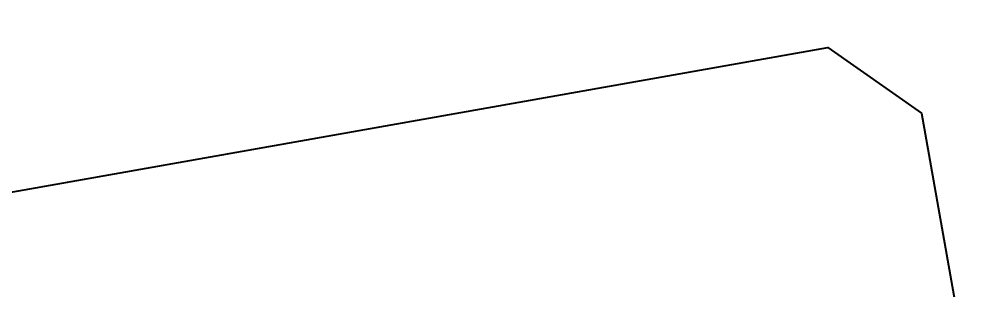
# Model space of a CAD drawing. Header units: millimetres. Extents: x 0 to 8967983, y -224399 to 13801.
# Drawn here: x 69278.31 to 69289.96, y -193795.53 to -193792.27 of the extents above; entities that cross this region are included whole.
import ezdxf
from ezdxf import colors
from ezdxf.entities.mleader import LeaderData, LeaderLine
from ezdxf.math import Vec2, Vec3

# ---------------------------------------------------------------- set-up
doc = ezdxf.new("R2010")
doc.units = ezdxf.units.MM
doc.header["$LTSCALE"] = 10
doc.layers.add('Архитектура', color=251, linetype='Continuous')
doc.layers.get('0').off()
doc.layers.get('0').freeze()
doc.styles.add('ISOCPEUR', font='isocpeur.TTF', dxfattribs={"width": 0.7})

# ---------------------------------------------------------------- blocks, each defined once
blk = doc.blocks.new('_DOTSMALL')
at = {"color": 0, "linetype": 'ByBlock', "const_width": 0.5}
blk.add_lwpolyline([(-0.0625, 0, 1), (0.0625, 0, 1)], format="xyb", close=True, dxfattribs=at)

msp = doc.modelspace()

# ---------------------------------------------------------------- linework, layer by layer
at = {"layer": 'Архитектура', "lineweight": 25, "transparency": 33554684}
msp.add_lwpolyline([(69269.7, -193827.064), (69264.508, -193797.772), (69265.298, -193796.641), (69288.038, -193792.611), (69289.168, -193793.401), (69289.87, -193797.363), (69288.953, -193797.773), (69288.67, -193797.576), (69284.108, -193798.384), (69284.009, -193798.526), (69281.906, -193800.632), (69281.519, -193801.939), (69282.561, -193807.821)], dxfattribs=at)
msp.add_lwpolyline([(69269.7, -193827.064), (69264.508, -193797.772), (69265.298, -193796.641), (69288.038, -193792.611), (69289.168, -193793.401), (69289.87, -193797.363), (69288.953, -193797.773), (69288.67, -193797.576), (69284.108, -193798.384), (69284.009, -193798.526), (69281.906, -193800.632), (69281.519, -193801.939), (69282.561, -193807.821)], dxfattribs=at)
msp.add_lwpolyline([(69269.7, -193827.064), (69264.508, -193797.772), (69265.298, -193796.641), (69288.038, -193792.611), (69289.168, -193793.401), (69289.87, -193797.363), (69288.953, -193797.773), (69288.67, -193797.576), (69284.108, -193798.384), (69284.009, -193798.526), (69281.906, -193800.632), (69281.519, -193801.939), (69282.561, -193807.821)], dxfattribs=at)
msp.add_lwpolyline([(69269.7, -193827.064), (69264.508, -193797.772), (69265.298, -193796.641), (69288.038, -193792.611), (69289.168, -193793.401), (69289.87, -193797.363), (69288.953, -193797.773), (69288.67, -193797.576), (69284.108, -193798.384), (69284.009, -193798.526), (69281.906, -193800.632), (69281.519, -193801.939), (69282.561, -193807.821)], dxfattribs=at)
msp.add_lwpolyline([(69269.7, -193827.064), (69264.508, -193797.772), (69265.298, -193796.641), (69288.038, -193792.611), (69289.168, -193793.401), (69289.87, -193797.363), (69288.953, -193797.773), (69288.67, -193797.576), (69284.108, -193798.384), (69284.009, -193798.526), (69281.906, -193800.632), (69281.519, -193801.939), (69282.561, -193807.821)], dxfattribs=at)
msp.add_lwpolyline([(69269.7, -193827.064), (69264.508, -193797.772), (69265.298, -193796.641), (69288.038, -193792.611), (69289.168, -193793.401), (69289.87, -193797.363), (69288.953, -193797.773), (69288.67, -193797.576), (69284.108, -193798.384), (69284.009, -193798.526), (69281.906, -193800.632), (69281.519, -193801.939), (69282.561, -193807.821)], dxfattribs=at)
msp.add_lwpolyline([(69269.7, -193827.064), (69264.508, -193797.772), (69265.298, -193796.641), (69288.038, -193792.611), (69289.168, -193793.401), (69289.87, -193797.363), (69288.953, -193797.773), (69288.67, -193797.576), (69284.108, -193798.384), (69284.009, -193798.526), (69281.906, -193800.632), (69281.519, -193801.939), (69282.561, -193807.821)], dxfattribs=at)
msp.add_lwpolyline([(69269.7, -193827.064), (69264.508, -193797.772), (69265.298, -193796.641), (69288.038, -193792.611), (69289.168, -193793.401), (69289.87, -193797.363), (69288.953, -193797.773), (69288.67, -193797.576), (69284.108, -193798.384), (69284.009, -193798.526), (69281.906, -193800.632), (69281.519, -193801.939), (69282.561, -193807.821)], dxfattribs=at)
msp.add_lwpolyline([(69269.7, -193827.064), (69264.508, -193797.772), (69265.298, -193796.641), (69288.038, -193792.611), (69289.168, -193793.401), (69289.87, -193797.363), (69288.953, -193797.773), (69288.67, -193797.576), (69284.108, -193798.384), (69284.009, -193798.526), (69281.906, -193800.632), (69281.519, -193801.939), (69282.561, -193807.821)], dxfattribs=at)
msp.add_lwpolyline([(69269.7, -193827.064), (69264.508, -193797.772), (69265.298, -193796.641), (69288.038, -193792.611), (69289.168, -193793.401), (69289.87, -193797.363), (69288.953, -193797.773), (69288.67, -193797.576), (69284.108, -193798.384), (69284.009, -193798.526), (69281.906, -193800.632), (69281.519, -193801.939), (69282.561, -193807.821)], dxfattribs=at)
msp.add_lwpolyline([(69269.7, -193827.064), (69264.508, -193797.772), (69265.298, -193796.641), (69288.038, -193792.611), (69289.168, -193793.401), (69289.87, -193797.363), (69288.953, -193797.773), (69288.67, -193797.576), (69284.108, -193798.384), (69284.009, -193798.526), (69281.906, -193800.632), (69281.519, -193801.939), (69282.561, -193807.821)], dxfattribs=at)
msp.add_lwpolyline([(69269.7, -193827.064), (69264.508, -193797.772), (69265.298, -193796.641), (69288.038, -193792.611), (69289.168, -193793.401), (69289.87, -193797.363), (69288.953, -193797.773), (69288.67, -193797.576), (69284.108, -193798.384), (69284.009, -193798.526), (69281.906, -193800.632), (69281.519, -193801.939), (69282.561, -193807.821)], dxfattribs=at)
msp.add_lwpolyline([(69269.7, -193827.064), (69264.508, -193797.772), (69265.298, -193796.641), (69288.038, -193792.611), (69289.168, -193793.401), (69289.87, -193797.363), (69288.953, -193797.773), (69288.67, -193797.576), (69284.108, -193798.384), (69284.009, -193798.526), (69281.906, -193800.632), (69281.519, -193801.939), (69282.561, -193807.821)], dxfattribs=at)
msp.add_lwpolyline([(69269.7, -193827.064), (69264.508, -193797.772), (69265.298, -193796.641), (69288.038, -193792.611), (69289.168, -193793.401), (69289.87, -193797.363), (69288.953, -193797.773), (69288.67, -193797.576), (69284.108, -193798.384), (69284.009, -193798.526), (69281.906, -193800.632), (69281.519, -193801.939), (69282.561, -193807.821)], dxfattribs=at)
msp.add_lwpolyline([(69269.7, -193827.064), (69264.508, -193797.772), (69265.298, -193796.641), (69288.038, -193792.611), (69289.168, -193793.401), (69289.87, -193797.363), (69288.953, -193797.773), (69288.67, -193797.576), (69284.108, -193798.384), (69284.009, -193798.526), (69281.906, -193800.632), (69281.519, -193801.939), (69282.561, -193807.821)], dxfattribs=at)
msp.add_lwpolyline([(69269.7, -193827.064), (69264.508, -193797.772), (69265.298, -193796.641), (69288.038, -193792.611), (69289.168, -193793.401), (69289.87, -193797.363), (69288.953, -193797.773), (69288.67, -193797.576), (69284.108, -193798.384), (69284.009, -193798.526), (69281.906, -193800.632), (69281.519, -193801.939), (69282.561, -193807.821)], dxfattribs=at)
msp.add_lwpolyline([(69269.7, -193827.064), (69264.508, -193797.772), (69265.298, -193796.641), (69288.038, -193792.611), (69289.168, -193793.401), (69289.87, -193797.363), (69288.953, -193797.773), (69288.67, -193797.576), (69284.108, -193798.384), (69284.009, -193798.526), (69281.906, -193800.632), (69281.519, -193801.939), (69282.561, -193807.821)], dxfattribs=at)
msp.add_lwpolyline([(69269.7, -193827.064), (69264.508, -193797.772), (69265.298, -193796.641), (69288.038, -193792.611), (69289.168, -193793.401), (69289.87, -193797.363), (69288.953, -193797.773), (69288.67, -193797.576), (69284.108, -193798.384), (69284.009, -193798.526), (69281.906, -193800.632), (69281.519, -193801.939), (69282.561, -193807.821)], dxfattribs=at)
msp.add_lwpolyline([(69269.7, -193827.064), (69264.508, -193797.772), (69265.298, -193796.641), (69288.038, -193792.611), (69289.168, -193793.401), (69289.87, -193797.363), (69288.953, -193797.773), (69288.67, -193797.576), (69284.108, -193798.384), (69284.009, -193798.526), (69281.906, -193800.632), (69281.519, -193801.939), (69282.561, -193807.821)], dxfattribs=at)
msp.add_lwpolyline([(69269.7, -193827.064), (69264.508, -193797.772), (69265.298, -193796.641), (69288.038, -193792.611), (69289.168, -193793.401), (69289.87, -193797.363), (69288.953, -193797.773), (69288.67, -193797.576), (69284.108, -193798.384), (69284.009, -193798.526), (69281.906, -193800.632), (69281.519, -193801.939), (69282.561, -193807.821)], dxfattribs=at)
msp.add_lwpolyline([(69269.7, -193827.064), (69264.508, -193797.772), (69265.298, -193796.641), (69288.038, -193792.611), (69289.168, -193793.401), (69289.87, -193797.363), (69288.953, -193797.773), (69288.67, -193797.576), (69284.108, -193798.384), (69284.009, -193798.526), (69281.906, -193800.632), (69281.519, -193801.939), (69282.561, -193807.821)], dxfattribs=at)
msp.add_lwpolyline([(69269.7, -193827.064), (69264.508, -193797.772), (69265.298, -193796.641), (69288.038, -193792.611), (69289.168, -193793.401), (69289.87, -193797.363), (69288.953, -193797.773), (69288.67, -193797.576), (69284.108, -193798.384), (69284.009, -193798.526), (69281.906, -193800.632), (69281.519, -193801.939), (69282.561, -193807.821)], dxfattribs=at)
msp.add_lwpolyline([(69269.7, -193827.064), (69264.508, -193797.772), (69265.298, -193796.641), (69288.038, -193792.611), (69289.168, -193793.401), (69289.87, -193797.363), (69288.953, -193797.773), (69288.67, -193797.576), (69284.108, -193798.384), (69284.009, -193798.526), (69281.906, -193800.632), (69281.519, -193801.939), (69282.561, -193807.821)], dxfattribs=at)
msp.add_lwpolyline([(69269.7, -193827.064), (69264.508, -193797.772), (69265.298, -193796.641), (69288.038, -193792.611), (69289.168, -193793.401), (69289.87, -193797.363), (69288.953, -193797.773), (69288.67, -193797.576), (69284.108, -193798.384), (69284.009, -193798.526), (69281.906, -193800.632), (69281.519, -193801.939), (69282.561, -193807.821)], dxfattribs=at)
msp.add_lwpolyline([(69269.7, -193827.064), (69264.508, -193797.772), (69265.298, -193796.641), (69288.038, -193792.611), (69289.168, -193793.401), (69289.87, -193797.363), (69288.953, -193797.773), (69288.67, -193797.576), (69284.108, -193798.384), (69284.009, -193798.526), (69281.906, -193800.632), (69281.519, -193801.939), (69282.561, -193807.821)], dxfattribs=at)
msp.add_lwpolyline([(69269.7, -193827.064), (69264.508, -193797.772), (69265.298, -193796.641), (69288.038, -193792.611), (69289.168, -193793.401), (69289.87, -193797.363), (69288.953, -193797.773), (69288.67, -193797.576), (69284.108, -193798.384), (69284.009, -193798.526), (69281.906, -193800.632), (69281.519, -193801.939), (69282.561, -193807.821)], dxfattribs=at)
msp.add_lwpolyline([(69269.7, -193827.064), (69264.508, -193797.772), (69265.298, -193796.641), (69288.038, -193792.611), (69289.168, -193793.401), (69289.87, -193797.363), (69288.953, -193797.773), (69288.67, -193797.576), (69284.108, -193798.384), (69284.009, -193798.526), (69281.906, -193800.632), (69281.519, -193801.939), (69282.561, -193807.821)], dxfattribs=at)
msp.add_lwpolyline([(69269.7, -193827.064), (69264.508, -193797.772), (69265.298, -193796.641), (69288.038, -193792.611), (69289.168, -193793.401), (69289.87, -193797.363), (69288.953, -193797.773), (69288.67, -193797.576), (69284.108, -193798.384), (69284.009, -193798.526), (69281.906, -193800.632), (69281.519, -193801.939), (69282.561, -193807.821)], dxfattribs=at)
msp.add_lwpolyline([(69269.7, -193827.064), (69264.508, -193797.772), (69265.298, -193796.641), (69288.038, -193792.611), (69289.168, -193793.401), (69289.87, -193797.363), (69288.953, -193797.773), (69288.67, -193797.576), (69284.108, -193798.384), (69284.009, -193798.526), (69281.906, -193800.632), (69281.519, -193801.939), (69282.561, -193807.821)], dxfattribs=at)
msp.add_lwpolyline([(69269.7, -193827.064), (69264.508, -193797.772), (69265.298, -193796.641), (69288.038, -193792.611), (69289.168, -193793.401), (69289.87, -193797.363), (69288.953, -193797.773), (69288.67, -193797.576), (69284.108, -193798.384), (69284.009, -193798.526), (69281.906, -193800.632), (69281.519, -193801.939), (69282.561, -193807.821)], dxfattribs=at)
msp.add_lwpolyline([(69269.7, -193827.064), (69264.508, -193797.772), (69265.298, -193796.641), (69288.038, -193792.611), (69289.168, -193793.401), (69289.87, -193797.363), (69288.953, -193797.773), (69288.67, -193797.576), (69284.108, -193798.384), (69284.009, -193798.526), (69281.906, -193800.632), (69281.519, -193801.939), (69282.561, -193807.821)], dxfattribs=at)
msp.add_lwpolyline([(69269.7, -193827.064), (69264.508, -193797.772), (69265.298, -193796.641), (69288.038, -193792.611), (69289.168, -193793.401), (69289.87, -193797.363), (69288.953, -193797.773), (69288.67, -193797.576), (69284.108, -193798.384), (69284.009, -193798.526), (69281.906, -193800.632), (69281.519, -193801.939), (69282.561, -193807.821)], dxfattribs=at)
msp.add_lwpolyline([(69269.7, -193827.064), (69264.508, -193797.772), (69265.298, -193796.641), (69288.038, -193792.611), (69289.168, -193793.401), (69289.87, -193797.363), (69288.953, -193797.773), (69288.67, -193797.576), (69284.108, -193798.384), (69284.009, -193798.526), (69281.906, -193800.632), (69281.519, -193801.939), (69282.561, -193807.821)], dxfattribs=at)
msp.add_lwpolyline([(69269.7, -193827.064), (69264.508, -193797.772), (69265.298, -193796.641), (69288.038, -193792.611), (69289.168, -193793.401), (69289.87, -193797.363), (69288.953, -193797.773), (69288.67, -193797.576), (69284.108, -193798.384), (69284.009, -193798.526), (69281.906, -193800.632), (69281.519, -193801.939), (69282.561, -193807.821)], dxfattribs=at)
msp.add_lwpolyline([(69269.7, -193827.064), (69264.508, -193797.772), (69265.298, -193796.641), (69288.038, -193792.611), (69289.168, -193793.401), (69289.87, -193797.363), (69288.953, -193797.773), (69288.67, -193797.576), (69284.108, -193798.384), (69284.009, -193798.526), (69281.906, -193800.632), (69281.519, -193801.939), (69282.561, -193807.821)], dxfattribs=at)
msp.add_lwpolyline([(69269.7, -193827.064), (69264.508, -193797.772), (69265.298, -193796.641), (69288.038, -193792.611), (69289.168, -193793.401), (69289.87, -193797.363), (69288.953, -193797.773), (69288.67, -193797.576), (69284.108, -193798.384), (69284.009, -193798.526), (69281.906, -193800.632), (69281.519, -193801.939), (69282.561, -193807.821)], dxfattribs=at)
msp.add_lwpolyline([(69269.7, -193827.064), (69264.508, -193797.772), (69265.298, -193796.641), (69288.038, -193792.611), (69289.168, -193793.401), (69289.87, -193797.363), (69288.953, -193797.773), (69288.67, -193797.576), (69284.108, -193798.384), (69284.009, -193798.526), (69281.906, -193800.632), (69281.519, -193801.939), (69282.561, -193807.821)], dxfattribs=at)
msp.add_lwpolyline([(69269.7, -193827.064), (69264.508, -193797.772), (69265.298, -193796.641), (69288.038, -193792.611), (69289.168, -193793.401), (69289.87, -193797.363), (69288.953, -193797.773), (69288.67, -193797.576), (69284.108, -193798.384), (69284.009, -193798.526), (69281.906, -193800.632), (69281.519, -193801.939), (69282.561, -193807.821)], dxfattribs=at)
msp.add_lwpolyline([(69269.7, -193827.064), (69264.508, -193797.772), (69265.298, -193796.641), (69288.038, -193792.611), (69289.168, -193793.401), (69289.87, -193797.363), (69288.953, -193797.773), (69288.67, -193797.576), (69284.108, -193798.384), (69284.009, -193798.526), (69281.906, -193800.632), (69281.519, -193801.939), (69282.561, -193807.821)], dxfattribs=at)
msp.add_lwpolyline([(69269.7, -193827.064), (69264.508, -193797.772), (69265.298, -193796.641), (69288.038, -193792.611), (69289.168, -193793.401), (69289.87, -193797.363), (69288.953, -193797.773), (69288.67, -193797.576), (69284.108, -193798.384), (69284.009, -193798.526), (69281.906, -193800.632), (69281.519, -193801.939), (69282.561, -193807.821)], dxfattribs=at)
msp.add_lwpolyline([(69269.7, -193827.064), (69264.508, -193797.772), (69265.298, -193796.641), (69288.038, -193792.611), (69289.168, -193793.401), (69289.87, -193797.363), (69288.953, -193797.773), (69288.67, -193797.576), (69284.108, -193798.384), (69284.009, -193798.526), (69281.906, -193800.632), (69281.519, -193801.939), (69282.561, -193807.821)], dxfattribs=at)
msp.add_lwpolyline([(69269.7, -193827.064), (69264.508, -193797.772), (69265.298, -193796.641), (69288.038, -193792.611), (69289.168, -193793.401), (69289.87, -193797.363), (69288.953, -193797.773), (69288.67, -193797.576), (69284.108, -193798.384), (69284.009, -193798.526), (69281.906, -193800.632), (69281.519, -193801.939), (69282.561, -193807.821)], dxfattribs=at)
msp.add_lwpolyline([(69269.7, -193827.064), (69264.508, -193797.772), (69265.298, -193796.641), (69288.038, -193792.611), (69289.168, -193793.401), (69289.87, -193797.363), (69288.953, -193797.773), (69288.67, -193797.576), (69284.108, -193798.384), (69284.009, -193798.526), (69281.906, -193800.632), (69281.519, -193801.939), (69282.561, -193807.821)], dxfattribs=at)
msp.add_lwpolyline([(69269.7, -193827.064), (69264.508, -193797.772), (69265.298, -193796.641), (69288.038, -193792.611), (69289.168, -193793.401), (69289.87, -193797.363), (69288.953, -193797.773), (69288.67, -193797.576), (69284.108, -193798.384), (69284.009, -193798.526), (69281.906, -193800.632), (69281.519, -193801.939), (69282.561, -193807.821)], dxfattribs=at)
msp.add_lwpolyline([(69269.7, -193827.064), (69264.508, -193797.772), (69265.298, -193796.641), (69288.038, -193792.611), (69289.168, -193793.401), (69289.87, -193797.363), (69288.953, -193797.773), (69288.67, -193797.576), (69284.108, -193798.384), (69284.009, -193798.526), (69281.906, -193800.632), (69281.519, -193801.939), (69282.561, -193807.821)], dxfattribs=at)
msp.add_lwpolyline([(69269.7, -193827.064), (69264.508, -193797.772), (69265.298, -193796.641), (69288.038, -193792.611), (69289.168, -193793.401), (69289.87, -193797.363), (69288.953, -193797.773), (69288.67, -193797.576), (69284.108, -193798.384), (69284.009, -193798.526), (69281.906, -193800.632), (69281.519, -193801.939), (69282.561, -193807.821)], dxfattribs=at)
msp.add_lwpolyline([(69269.7, -193827.064), (69264.508, -193797.772), (69265.298, -193796.641), (69288.038, -193792.611), (69289.168, -193793.401), (69289.87, -193797.363), (69288.953, -193797.773), (69288.67, -193797.576), (69284.108, -193798.384), (69284.009, -193798.526), (69281.906, -193800.632), (69281.519, -193801.939), (69282.561, -193807.821)], dxfattribs=at)
msp.add_lwpolyline([(69269.7, -193827.064), (69264.508, -193797.772), (69265.298, -193796.641), (69288.038, -193792.611), (69289.168, -193793.401), (69289.87, -193797.363), (69288.953, -193797.773), (69288.67, -193797.576), (69284.108, -193798.384), (69284.009, -193798.526), (69281.906, -193800.632), (69281.519, -193801.939), (69282.561, -193807.821)], dxfattribs=at)
msp.add_lwpolyline([(69269.7, -193827.064), (69264.508, -193797.772), (69265.298, -193796.641), (69288.038, -193792.611), (69289.168, -193793.401), (69289.87, -193797.363), (69288.953, -193797.773), (69288.67, -193797.576), (69284.108, -193798.384), (69284.009, -193798.526), (69281.906, -193800.632), (69281.519, -193801.939), (69282.561, -193807.821)], dxfattribs=at)
msp.add_lwpolyline([(69269.7, -193827.064), (69264.508, -193797.772), (69265.298, -193796.641), (69288.038, -193792.611), (69289.168, -193793.401), (69289.87, -193797.363), (69288.953, -193797.773), (69288.67, -193797.576), (69284.108, -193798.384), (69284.009, -193798.526), (69281.906, -193800.632), (69281.519, -193801.939), (69282.561, -193807.821)], dxfattribs=at)
msp.add_lwpolyline([(69269.7, -193827.064), (69264.508, -193797.772), (69265.298, -193796.641), (69288.038, -193792.611), (69289.168, -193793.401), (69289.87, -193797.363), (69288.953, -193797.773), (69288.67, -193797.576), (69284.108, -193798.384), (69284.009, -193798.526), (69281.906, -193800.632), (69281.519, -193801.939), (69282.561, -193807.821)], dxfattribs=at)
msp.add_lwpolyline([(69269.7, -193827.064), (69264.508, -193797.772), (69265.298, -193796.641), (69288.038, -193792.611), (69289.168, -193793.401), (69289.87, -193797.363), (69288.953, -193797.773), (69288.67, -193797.576), (69284.108, -193798.384), (69284.009, -193798.526), (69281.906, -193800.632), (69281.519, -193801.939), (69282.561, -193807.821)], dxfattribs=at)
msp.add_lwpolyline([(69269.7, -193827.064), (69264.508, -193797.772), (69265.298, -193796.641), (69288.038, -193792.611), (69289.168, -193793.401), (69289.87, -193797.363), (69288.953, -193797.773), (69288.67, -193797.576), (69284.108, -193798.384), (69284.009, -193798.526), (69281.906, -193800.632), (69281.519, -193801.939), (69282.561, -193807.821)], dxfattribs=at)
msp.add_lwpolyline([(69269.7, -193827.064), (69264.508, -193797.772), (69265.298, -193796.641), (69288.038, -193792.611), (69289.168, -193793.401), (69289.87, -193797.363), (69288.953, -193797.773), (69288.67, -193797.576), (69284.108, -193798.384), (69284.009, -193798.526), (69281.906, -193800.632), (69281.519, -193801.939), (69282.561, -193807.821)], dxfattribs=at)
msp.add_lwpolyline([(69269.7, -193827.064), (69264.508, -193797.772), (69265.298, -193796.641), (69288.038, -193792.611), (69289.168, -193793.401), (69289.87, -193797.363), (69288.953, -193797.773), (69288.67, -193797.576), (69284.108, -193798.384), (69284.009, -193798.526), (69281.906, -193800.632), (69281.519, -193801.939), (69282.561, -193807.821)], dxfattribs=at)
msp.add_lwpolyline([(69269.7, -193827.064), (69264.508, -193797.772), (69265.298, -193796.641), (69288.038, -193792.611), (69289.168, -193793.401), (69289.87, -193797.363), (69288.953, -193797.773), (69288.67, -193797.576), (69284.108, -193798.384), (69284.009, -193798.526), (69281.906, -193800.632), (69281.519, -193801.939), (69282.561, -193807.821)], dxfattribs=at)
msp.add_lwpolyline([(69269.7, -193827.064), (69264.508, -193797.772), (69265.298, -193796.641), (69288.038, -193792.611), (69289.168, -193793.401), (69289.87, -193797.363), (69288.953, -193797.773), (69288.67, -193797.576), (69284.108, -193798.384), (69284.009, -193798.526), (69281.906, -193800.632), (69281.519, -193801.939), (69282.561, -193807.821)], dxfattribs=at)
msp.add_lwpolyline([(69269.7, -193827.064), (69264.508, -193797.772), (69265.298, -193796.641), (69288.038, -193792.611), (69289.168, -193793.401), (69289.87, -193797.363), (69288.953, -193797.773), (69288.67, -193797.576), (69284.108, -193798.384), (69284.009, -193798.526), (69281.906, -193800.632), (69281.519, -193801.939), (69282.561, -193807.821)], dxfattribs=at)
msp.add_lwpolyline([(69269.7, -193827.064), (69264.508, -193797.772), (69265.298, -193796.641), (69288.038, -193792.611), (69289.168, -193793.401), (69289.87, -193797.363), (69288.953, -193797.773), (69288.67, -193797.576), (69284.108, -193798.384), (69284.009, -193798.526), (69281.906, -193800.632), (69281.519, -193801.939), (69282.561, -193807.821)], dxfattribs=at)
msp.add_lwpolyline([(69269.7, -193827.064), (69264.508, -193797.772), (69265.298, -193796.641), (69288.038, -193792.611), (69289.168, -193793.401), (69289.87, -193797.363), (69288.953, -193797.773), (69288.67, -193797.576), (69284.108, -193798.384), (69284.009, -193798.526), (69281.906, -193800.632), (69281.519, -193801.939), (69282.561, -193807.821)], dxfattribs=at)
msp.add_lwpolyline([(69269.7, -193827.064), (69264.508, -193797.772), (69265.298, -193796.641), (69288.038, -193792.611), (69289.168, -193793.401), (69289.87, -193797.363), (69288.953, -193797.773), (69288.67, -193797.576), (69284.108, -193798.384), (69284.009, -193798.526), (69281.906, -193800.632), (69281.519, -193801.939), (69282.561, -193807.821)], dxfattribs=at)
msp.add_lwpolyline([(69269.7, -193827.064), (69264.508, -193797.772), (69265.298, -193796.641), (69288.038, -193792.611), (69289.168, -193793.401), (69289.87, -193797.363), (69288.953, -193797.773), (69288.67, -193797.576), (69284.108, -193798.384), (69284.009, -193798.526), (69281.906, -193800.632), (69281.519, -193801.939), (69282.561, -193807.821)], dxfattribs=at)
msp.add_lwpolyline([(69269.7, -193827.064), (69264.508, -193797.772), (69265.298, -193796.641), (69288.038, -193792.611), (69289.168, -193793.401), (69289.87, -193797.363), (69288.953, -193797.773), (69288.67, -193797.576), (69284.108, -193798.384), (69284.009, -193798.526), (69281.906, -193800.632), (69281.519, -193801.939), (69282.561, -193807.821)], dxfattribs=at)
msp.add_lwpolyline([(69269.7, -193827.064), (69264.508, -193797.772), (69265.298, -193796.641), (69288.038, -193792.611), (69289.168, -193793.401), (69289.87, -193797.363), (69288.953, -193797.773), (69288.67, -193797.576), (69284.108, -193798.384), (69284.009, -193798.526), (69281.906, -193800.632), (69281.519, -193801.939), (69282.561, -193807.821)], dxfattribs=at)
msp.add_lwpolyline([(69269.7, -193827.064), (69264.508, -193797.772), (69265.298, -193796.641), (69288.038, -193792.611), (69289.168, -193793.401), (69289.87, -193797.363), (69288.953, -193797.773), (69288.67, -193797.576), (69284.108, -193798.384), (69284.009, -193798.526), (69281.906, -193800.632), (69281.519, -193801.939), (69282.561, -193807.821)], dxfattribs=at)
msp.add_lwpolyline([(69269.7, -193827.064), (69264.508, -193797.772), (69265.298, -193796.641), (69288.038, -193792.611), (69289.168, -193793.401), (69289.87, -193797.363), (69288.953, -193797.773), (69288.67, -193797.576), (69284.108, -193798.384), (69284.009, -193798.526), (69281.906, -193800.632), (69281.519, -193801.939), (69282.561, -193807.821)], dxfattribs=at)
msp.add_lwpolyline([(69269.7, -193827.064), (69264.508, -193797.772), (69265.298, -193796.641), (69288.038, -193792.611), (69289.168, -193793.401), (69289.87, -193797.363), (69288.953, -193797.773), (69288.67, -193797.576), (69284.108, -193798.384), (69284.009, -193798.526), (69281.906, -193800.632), (69281.519, -193801.939), (69282.561, -193807.821)], dxfattribs=at)
msp.add_lwpolyline([(69269.7, -193827.064), (69264.508, -193797.772), (69265.298, -193796.641), (69288.038, -193792.611), (69289.168, -193793.401), (69289.87, -193797.363), (69288.953, -193797.773), (69288.67, -193797.576), (69284.108, -193798.384), (69284.009, -193798.526), (69281.906, -193800.632), (69281.519, -193801.939), (69282.561, -193807.821)], dxfattribs=at)
msp.add_lwpolyline([(69269.7, -193827.064), (69264.508, -193797.772), (69265.298, -193796.641), (69288.038, -193792.611), (69289.168, -193793.401), (69289.87, -193797.363), (69288.953, -193797.773), (69288.67, -193797.576), (69284.108, -193798.384), (69284.009, -193798.526), (69281.906, -193800.632), (69281.519, -193801.939), (69282.561, -193807.821)], dxfattribs=at)
msp.add_lwpolyline([(69269.7, -193827.064), (69264.508, -193797.772), (69265.298, -193796.641), (69288.038, -193792.611), (69289.168, -193793.401), (69289.87, -193797.363), (69288.953, -193797.773), (69288.67, -193797.576), (69284.108, -193798.384), (69284.009, -193798.526), (69281.906, -193800.632), (69281.519, -193801.939), (69282.561, -193807.821)], dxfattribs=at)
msp.add_lwpolyline([(69269.7, -193827.064), (69264.508, -193797.772), (69265.298, -193796.641), (69288.038, -193792.611), (69289.168, -193793.401), (69289.87, -193797.363), (69288.953, -193797.773), (69288.67, -193797.576), (69284.108, -193798.384), (69284.009, -193798.526), (69281.906, -193800.632), (69281.519, -193801.939), (69282.561, -193807.821)], dxfattribs=at)
msp.add_lwpolyline([(69269.7, -193827.064), (69264.508, -193797.772), (69265.298, -193796.641), (69288.038, -193792.611), (69289.168, -193793.401), (69289.87, -193797.363), (69288.953, -193797.773), (69288.67, -193797.576), (69284.108, -193798.384), (69284.009, -193798.526), (69281.906, -193800.632), (69281.519, -193801.939), (69282.561, -193807.821)], dxfattribs=at)
msp.add_lwpolyline([(69269.7, -193827.064), (69264.508, -193797.772), (69265.298, -193796.641), (69288.038, -193792.611), (69289.168, -193793.401), (69289.87, -193797.363), (69288.953, -193797.773), (69288.67, -193797.576), (69284.108, -193798.384), (69284.009, -193798.526), (69281.906, -193800.632), (69281.519, -193801.939), (69282.561, -193807.821)], dxfattribs=at)
msp.add_lwpolyline([(69269.7, -193827.064), (69264.508, -193797.772), (69265.298, -193796.641), (69288.038, -193792.611), (69289.168, -193793.401), (69289.87, -193797.363), (69288.953, -193797.773), (69288.67, -193797.576), (69284.108, -193798.384), (69284.009, -193798.526), (69281.906, -193800.632), (69281.519, -193801.939), (69282.561, -193807.821)], dxfattribs=at)
msp.add_lwpolyline([(69269.7, -193827.064), (69264.508, -193797.772), (69265.298, -193796.641), (69288.038, -193792.611), (69289.168, -193793.401), (69289.87, -193797.363), (69288.953, -193797.773), (69288.67, -193797.576), (69284.108, -193798.384), (69284.009, -193798.526), (69281.906, -193800.632), (69281.519, -193801.939), (69282.561, -193807.821)], dxfattribs=at)
msp.add_lwpolyline([(69269.7, -193827.064), (69264.508, -193797.772), (69265.298, -193796.641), (69288.038, -193792.611), (69289.168, -193793.401), (69289.87, -193797.363), (69288.953, -193797.773), (69288.67, -193797.576), (69284.108, -193798.384), (69284.009, -193798.526), (69281.906, -193800.632), (69281.519, -193801.939), (69282.561, -193807.821)], dxfattribs=at)
msp.add_lwpolyline([(69269.7, -193827.064), (69264.508, -193797.772), (69265.298, -193796.641), (69288.038, -193792.611), (69289.168, -193793.401), (69289.87, -193797.363), (69288.953, -193797.773), (69288.67, -193797.576), (69284.108, -193798.384), (69284.009, -193798.526), (69281.906, -193800.632), (69281.519, -193801.939), (69282.561, -193807.821)], dxfattribs=at)
msp.add_lwpolyline([(69269.7, -193827.064), (69264.508, -193797.772), (69265.298, -193796.641), (69288.038, -193792.611), (69289.168, -193793.401), (69289.87, -193797.363), (69288.953, -193797.773), (69288.67, -193797.576), (69284.108, -193798.384), (69284.009, -193798.526), (69281.906, -193800.632), (69281.519, -193801.939), (69282.561, -193807.821)], dxfattribs=at)
msp.add_lwpolyline([(69269.7, -193827.064), (69264.508, -193797.772), (69265.298, -193796.641), (69288.038, -193792.611), (69289.168, -193793.401), (69289.87, -193797.363), (69288.953, -193797.773), (69288.67, -193797.576), (69284.108, -193798.384), (69284.009, -193798.526), (69281.906, -193800.632), (69281.519, -193801.939), (69282.561, -193807.821)], dxfattribs=at)
msp.add_lwpolyline([(69269.7, -193827.064), (69264.508, -193797.772), (69265.298, -193796.641), (69288.038, -193792.611), (69289.168, -193793.401), (69289.87, -193797.363), (69288.953, -193797.773), (69288.67, -193797.576), (69284.108, -193798.384), (69284.009, -193798.526), (69281.906, -193800.632), (69281.519, -193801.939), (69282.561, -193807.821)], dxfattribs=at)
msp.add_lwpolyline([(69269.7, -193827.064), (69264.508, -193797.772), (69265.298, -193796.641), (69288.038, -193792.611), (69289.168, -193793.401), (69289.87, -193797.363), (69288.953, -193797.773), (69288.67, -193797.576), (69284.108, -193798.384), (69284.009, -193798.526), (69281.906, -193800.632), (69281.519, -193801.939), (69282.561, -193807.821)], dxfattribs=at)
msp.add_lwpolyline([(69269.7, -193827.064), (69264.508, -193797.772), (69265.298, -193796.641), (69288.038, -193792.611), (69289.168, -193793.401), (69289.87, -193797.363), (69288.953, -193797.773), (69288.67, -193797.576), (69284.108, -193798.384), (69284.009, -193798.526), (69281.906, -193800.632), (69281.519, -193801.939), (69282.561, -193807.821)], dxfattribs=at)
msp.add_lwpolyline([(69269.7, -193827.064), (69264.508, -193797.772), (69265.298, -193796.641), (69288.038, -193792.611), (69289.168, -193793.401), (69289.87, -193797.363), (69288.953, -193797.773), (69288.67, -193797.576), (69284.108, -193798.384), (69284.009, -193798.526), (69281.906, -193800.632), (69281.519, -193801.939), (69282.561, -193807.821)], dxfattribs=at)
msp.add_lwpolyline([(69269.7, -193827.064), (69264.508, -193797.772), (69265.298, -193796.641), (69288.038, -193792.611), (69289.168, -193793.401), (69289.87, -193797.363), (69288.953, -193797.773), (69288.67, -193797.576), (69284.108, -193798.384), (69284.009, -193798.526), (69281.906, -193800.632), (69281.519, -193801.939), (69282.561, -193807.821)], dxfattribs=at)
msp.add_lwpolyline([(69269.7, -193827.064), (69264.508, -193797.772), (69265.298, -193796.641), (69288.038, -193792.611), (69289.168, -193793.401), (69289.87, -193797.363), (69288.953, -193797.773), (69288.67, -193797.576), (69284.108, -193798.384), (69284.009, -193798.526), (69281.906, -193800.632), (69281.519, -193801.939), (69282.561, -193807.821)], dxfattribs=at)
msp.add_lwpolyline([(69269.7, -193827.064), (69264.508, -193797.772), (69265.298, -193796.641), (69288.038, -193792.611), (69289.168, -193793.401), (69289.87, -193797.363), (69288.953, -193797.773), (69288.67, -193797.576), (69284.108, -193798.384), (69284.009, -193798.526), (69281.906, -193800.632), (69281.519, -193801.939), (69282.561, -193807.821)], dxfattribs=at)
msp.add_lwpolyline([(69269.7, -193827.064), (69264.508, -193797.772), (69265.298, -193796.641), (69288.038, -193792.611), (69289.168, -193793.401), (69289.87, -193797.363), (69288.953, -193797.773), (69288.67, -193797.576), (69284.108, -193798.384), (69284.009, -193798.526), (69281.906, -193800.632), (69281.519, -193801.939), (69282.561, -193807.821)], dxfattribs=at)
msp.add_lwpolyline([(69269.7, -193827.064), (69264.508, -193797.772), (69265.298, -193796.641), (69288.038, -193792.611), (69289.168, -193793.401), (69289.87, -193797.363), (69288.953, -193797.773), (69288.67, -193797.576), (69284.108, -193798.384), (69284.009, -193798.526), (69281.906, -193800.632), (69281.519, -193801.939), (69282.561, -193807.821)], dxfattribs=at)
msp.add_lwpolyline([(69269.7, -193827.064), (69264.508, -193797.772), (69265.298, -193796.641), (69288.038, -193792.611), (69289.168, -193793.401), (69289.87, -193797.363), (69288.953, -193797.773), (69288.67, -193797.576), (69284.108, -193798.384), (69284.009, -193798.526), (69281.906, -193800.632), (69281.519, -193801.939), (69282.561, -193807.821)], dxfattribs=at)
msp.add_lwpolyline([(69269.7, -193827.064), (69264.508, -193797.772), (69265.298, -193796.641), (69288.038, -193792.611), (69289.168, -193793.401), (69289.87, -193797.363), (69288.953, -193797.773), (69288.67, -193797.576), (69284.108, -193798.384), (69284.009, -193798.526), (69281.906, -193800.632), (69281.519, -193801.939), (69282.561, -193807.821)], dxfattribs=at)
msp.add_lwpolyline([(69269.7, -193827.064), (69264.508, -193797.772), (69265.298, -193796.641), (69288.038, -193792.611), (69289.168, -193793.401), (69289.87, -193797.363), (69288.953, -193797.773), (69288.67, -193797.576), (69284.108, -193798.384), (69284.009, -193798.526), (69281.906, -193800.632), (69281.519, -193801.939), (69282.561, -193807.821)], dxfattribs=at)
msp.add_lwpolyline([(69269.7, -193827.064), (69264.508, -193797.772), (69265.298, -193796.641), (69288.038, -193792.611), (69289.168, -193793.401), (69289.87, -193797.363), (69288.953, -193797.773), (69288.67, -193797.576), (69284.108, -193798.384), (69284.009, -193798.526), (69281.906, -193800.632), (69281.519, -193801.939), (69282.561, -193807.821)], dxfattribs=at)
msp.add_lwpolyline([(69269.7, -193827.064), (69264.508, -193797.772), (69265.298, -193796.641), (69288.038, -193792.611), (69289.168, -193793.401), (69289.87, -193797.363), (69288.953, -193797.773), (69288.67, -193797.576), (69284.108, -193798.384), (69284.009, -193798.526), (69281.906, -193800.632), (69281.519, -193801.939), (69282.561, -193807.821)], dxfattribs=at)
msp.add_lwpolyline([(69269.7, -193827.064), (69264.508, -193797.772), (69265.298, -193796.641), (69288.038, -193792.611), (69289.168, -193793.401), (69289.87, -193797.363), (69288.953, -193797.773), (69288.67, -193797.576), (69284.108, -193798.384), (69284.009, -193798.526), (69281.906, -193800.632), (69281.519, -193801.939), (69282.561, -193807.821)], dxfattribs=at)
msp.add_lwpolyline([(69269.7, -193827.064), (69264.508, -193797.772), (69265.298, -193796.641), (69288.038, -193792.611), (69289.168, -193793.401), (69289.87, -193797.363), (69288.953, -193797.773), (69288.67, -193797.576), (69284.108, -193798.384), (69284.009, -193798.526), (69281.906, -193800.632), (69281.519, -193801.939), (69282.561, -193807.821)], dxfattribs=at)
msp.add_lwpolyline([(69269.7, -193827.064), (69264.508, -193797.772), (69265.298, -193796.641), (69288.038, -193792.611), (69289.168, -193793.401), (69289.87, -193797.363), (69288.953, -193797.773), (69288.67, -193797.576), (69284.108, -193798.384), (69284.009, -193798.526), (69281.906, -193800.632), (69281.519, -193801.939), (69282.561, -193807.821)], dxfattribs=at)
msp.add_lwpolyline([(69269.7, -193827.064), (69264.508, -193797.772), (69265.298, -193796.641), (69288.038, -193792.611), (69289.168, -193793.401), (69289.87, -193797.363), (69288.953, -193797.773), (69288.67, -193797.576), (69284.108, -193798.384), (69284.009, -193798.526), (69281.906, -193800.632), (69281.519, -193801.939), (69282.561, -193807.821)], dxfattribs=at)
msp.add_lwpolyline([(69269.7, -193827.064), (69264.508, -193797.772), (69265.298, -193796.641), (69288.038, -193792.611), (69289.168, -193793.401), (69289.87, -193797.363), (69288.953, -193797.773), (69288.67, -193797.576), (69284.108, -193798.384), (69284.009, -193798.526), (69281.906, -193800.632), (69281.519, -193801.939), (69282.561, -193807.821)], dxfattribs=at)
msp.add_lwpolyline([(69269.7, -193827.064), (69264.508, -193797.772), (69265.298, -193796.641), (69288.038, -193792.611), (69289.168, -193793.401), (69289.87, -193797.363), (69288.953, -193797.773), (69288.67, -193797.576), (69284.108, -193798.384), (69284.009, -193798.526), (69281.906, -193800.632), (69281.519, -193801.939), (69282.561, -193807.821)], dxfattribs=at)
msp.add_lwpolyline([(69269.7, -193827.064), (69264.508, -193797.772), (69265.298, -193796.641), (69288.038, -193792.611), (69289.168, -193793.401), (69289.87, -193797.363), (69288.953, -193797.773), (69288.67, -193797.576), (69284.108, -193798.384), (69284.009, -193798.526), (69281.906, -193800.632), (69281.519, -193801.939), (69282.561, -193807.821)], dxfattribs=at)
msp.add_lwpolyline([(69269.7, -193827.064), (69264.508, -193797.772), (69265.298, -193796.641), (69288.038, -193792.611), (69289.168, -193793.401), (69289.87, -193797.363), (69288.953, -193797.773), (69288.67, -193797.576), (69284.108, -193798.384), (69284.009, -193798.526), (69281.906, -193800.632), (69281.519, -193801.939), (69282.561, -193807.821)], dxfattribs=at)
msp.add_lwpolyline([(69269.7, -193827.064), (69264.508, -193797.772), (69265.298, -193796.641), (69288.038, -193792.611), (69289.168, -193793.401), (69289.87, -193797.363), (69288.953, -193797.773), (69288.67, -193797.576), (69284.108, -193798.384), (69284.009, -193798.526), (69281.906, -193800.632), (69281.519, -193801.939), (69282.561, -193807.821)], dxfattribs=at)
msp.add_lwpolyline([(69269.7, -193827.064), (69264.508, -193797.772), (69265.298, -193796.641), (69288.038, -193792.611), (69289.168, -193793.401), (69289.87, -193797.363), (69288.953, -193797.773), (69288.67, -193797.576), (69284.108, -193798.384), (69284.009, -193798.526), (69281.906, -193800.632), (69281.519, -193801.939), (69282.561, -193807.821)], dxfattribs=at)
msp.add_lwpolyline([(69269.7, -193827.064), (69264.508, -193797.772), (69265.298, -193796.641), (69288.038, -193792.611), (69289.168, -193793.401), (69289.87, -193797.363), (69288.953, -193797.773), (69288.67, -193797.576), (69284.108, -193798.384), (69284.009, -193798.526), (69281.906, -193800.632), (69281.519, -193801.939), (69282.561, -193807.821)], dxfattribs=at)
msp.add_lwpolyline([(69269.7, -193827.064), (69264.508, -193797.772), (69265.298, -193796.641), (69288.038, -193792.611), (69289.168, -193793.401), (69289.87, -193797.363), (69288.953, -193797.773), (69288.67, -193797.576), (69284.108, -193798.384), (69284.009, -193798.526), (69281.906, -193800.632), (69281.519, -193801.939), (69282.561, -193807.821)], dxfattribs=at)
msp.add_lwpolyline([(69269.7, -193827.064), (69264.508, -193797.772), (69265.298, -193796.641), (69288.038, -193792.611), (69289.168, -193793.401), (69289.87, -193797.363), (69288.953, -193797.773), (69288.67, -193797.576), (69284.108, -193798.384), (69284.009, -193798.526), (69281.906, -193800.632), (69281.519, -193801.939), (69282.561, -193807.821)], dxfattribs=at)
msp.add_lwpolyline([(69269.7, -193827.064), (69264.508, -193797.772), (69265.298, -193796.641), (69288.038, -193792.611), (69289.168, -193793.401), (69289.87, -193797.363), (69288.953, -193797.773), (69288.67, -193797.576), (69284.108, -193798.384), (69284.009, -193798.526), (69281.906, -193800.632), (69281.519, -193801.939), (69282.561, -193807.821)], dxfattribs=at)
msp.add_lwpolyline([(69269.7, -193827.064), (69264.508, -193797.772), (69265.298, -193796.641), (69288.038, -193792.611), (69289.168, -193793.401), (69289.87, -193797.363), (69288.953, -193797.773), (69288.67, -193797.576), (69284.108, -193798.384), (69284.009, -193798.526), (69281.906, -193800.632), (69281.519, -193801.939), (69282.561, -193807.821)], dxfattribs=at)
msp.add_lwpolyline([(69269.7, -193827.064), (69264.508, -193797.772), (69265.298, -193796.641), (69288.038, -193792.611), (69289.168, -193793.401), (69289.87, -193797.363), (69288.953, -193797.773), (69288.67, -193797.576), (69284.108, -193798.384), (69284.009, -193798.526), (69281.906, -193800.632), (69281.519, -193801.939), (69282.561, -193807.821)], dxfattribs=at)
msp.add_lwpolyline([(69269.7, -193827.064), (69264.508, -193797.772), (69265.298, -193796.641), (69288.038, -193792.611), (69289.168, -193793.401), (69289.87, -193797.363), (69288.953, -193797.773), (69288.67, -193797.576), (69284.108, -193798.384), (69284.009, -193798.526), (69281.906, -193800.632), (69281.519, -193801.939), (69282.561, -193807.821)], dxfattribs=at)
msp.add_lwpolyline([(69269.7, -193827.064), (69264.508, -193797.772), (69265.298, -193796.641), (69288.038, -193792.611), (69289.168, -193793.401), (69289.87, -193797.363), (69288.953, -193797.773), (69288.67, -193797.576), (69284.108, -193798.384), (69284.009, -193798.526), (69281.906, -193800.632), (69281.519, -193801.939), (69282.561, -193807.821)], dxfattribs=at)
msp.add_lwpolyline([(69269.7, -193827.064), (69264.508, -193797.772), (69265.298, -193796.641), (69288.038, -193792.611), (69289.168, -193793.401), (69289.87, -193797.363), (69288.953, -193797.773), (69288.67, -193797.576), (69284.108, -193798.384), (69284.009, -193798.526), (69281.906, -193800.632), (69281.519, -193801.939), (69282.561, -193807.821)], dxfattribs=at)
msp.add_lwpolyline([(69269.7, -193827.064), (69264.508, -193797.772), (69265.298, -193796.641), (69288.038, -193792.611), (69289.168, -193793.401), (69289.87, -193797.363), (69288.953, -193797.773), (69288.67, -193797.576), (69284.108, -193798.384), (69284.009, -193798.526), (69281.906, -193800.632), (69281.519, -193801.939), (69282.561, -193807.821)], dxfattribs=at)
msp.add_lwpolyline([(69269.7, -193827.064), (69264.508, -193797.772), (69265.298, -193796.641), (69288.038, -193792.611), (69289.168, -193793.401), (69289.87, -193797.363), (69288.953, -193797.773), (69288.67, -193797.576), (69284.108, -193798.384), (69284.009, -193798.526), (69281.906, -193800.632), (69281.519, -193801.939), (69282.561, -193807.821)], dxfattribs=at)
msp.add_lwpolyline([(69269.7, -193827.064), (69264.508, -193797.772), (69265.298, -193796.641), (69288.038, -193792.611), (69289.168, -193793.401), (69289.87, -193797.363), (69288.953, -193797.773), (69288.67, -193797.576), (69284.108, -193798.384), (69284.009, -193798.526), (69281.906, -193800.632), (69281.519, -193801.939), (69282.561, -193807.821)], dxfattribs=at)
msp.add_lwpolyline([(69269.7, -193827.064), (69264.508, -193797.772), (69265.298, -193796.641), (69288.038, -193792.611), (69289.168, -193793.401), (69289.87, -193797.363), (69288.953, -193797.773), (69288.67, -193797.576), (69284.108, -193798.384), (69284.009, -193798.526), (69281.906, -193800.632), (69281.519, -193801.939), (69282.561, -193807.821)], dxfattribs=at)
msp.add_lwpolyline([(69269.7, -193827.064), (69264.508, -193797.772), (69265.298, -193796.641), (69288.038, -193792.611), (69289.168, -193793.401), (69289.87, -193797.363), (69288.953, -193797.773), (69288.67, -193797.576), (69284.108, -193798.384), (69284.009, -193798.526), (69281.906, -193800.632), (69281.519, -193801.939), (69282.561, -193807.821)], dxfattribs=at)
msp.add_lwpolyline([(69269.7, -193827.064), (69264.508, -193797.772), (69265.298, -193796.641), (69288.038, -193792.611), (69289.168, -193793.401), (69289.87, -193797.363), (69288.953, -193797.773), (69288.67, -193797.576), (69284.108, -193798.384), (69284.009, -193798.526), (69281.906, -193800.632), (69281.519, -193801.939), (69282.561, -193807.821)], dxfattribs=at)
msp.add_lwpolyline([(69269.7, -193827.064), (69264.508, -193797.772), (69265.298, -193796.641), (69288.038, -193792.611), (69289.168, -193793.401), (69289.87, -193797.363), (69288.953, -193797.773), (69288.67, -193797.576), (69284.108, -193798.384), (69284.009, -193798.526), (69281.906, -193800.632), (69281.519, -193801.939), (69282.561, -193807.821)], dxfattribs=at)
msp.add_lwpolyline([(69269.7, -193827.064), (69264.508, -193797.772), (69265.298, -193796.641), (69288.038, -193792.611), (69289.168, -193793.401), (69289.87, -193797.363), (69288.953, -193797.773), (69288.67, -193797.576), (69284.108, -193798.384), (69284.009, -193798.526), (69281.906, -193800.632), (69281.519, -193801.939), (69282.561, -193807.821)], dxfattribs=at)
msp.add_lwpolyline([(69269.7, -193827.064), (69264.508, -193797.772), (69265.298, -193796.641), (69288.038, -193792.611), (69289.168, -193793.401), (69289.87, -193797.363), (69288.953, -193797.773), (69288.67, -193797.576), (69284.108, -193798.384), (69284.009, -193798.526), (69281.906, -193800.632), (69281.519, -193801.939), (69282.561, -193807.821)], dxfattribs=at)
msp.add_lwpolyline([(69269.7, -193827.064), (69264.508, -193797.772), (69265.298, -193796.641), (69288.038, -193792.611), (69289.168, -193793.401), (69289.87, -193797.363), (69288.953, -193797.773), (69288.67, -193797.576), (69284.108, -193798.384), (69284.009, -193798.526), (69281.906, -193800.632), (69281.519, -193801.939), (69282.561, -193807.821)], dxfattribs=at)
msp.add_lwpolyline([(69269.7, -193827.064), (69264.508, -193797.772), (69265.298, -193796.641), (69288.038, -193792.611), (69289.168, -193793.401), (69289.87, -193797.363), (69288.953, -193797.773), (69288.67, -193797.576), (69284.108, -193798.384), (69284.009, -193798.526), (69281.906, -193800.632), (69281.519, -193801.939), (69282.561, -193807.821)], dxfattribs=at)
msp.add_lwpolyline([(69269.7, -193827.064), (69264.508, -193797.772), (69265.298, -193796.641), (69288.038, -193792.611), (69289.168, -193793.401), (69289.87, -193797.363), (69288.953, -193797.773), (69288.67, -193797.576), (69284.108, -193798.384), (69284.009, -193798.526), (69281.906, -193800.632), (69281.519, -193801.939), (69282.561, -193807.821)], dxfattribs=at)
msp.add_lwpolyline([(69269.7, -193827.064), (69264.508, -193797.772), (69265.298, -193796.641), (69288.038, -193792.611), (69289.168, -193793.401), (69289.87, -193797.363), (69288.953, -193797.773), (69288.67, -193797.576), (69284.108, -193798.384), (69284.009, -193798.526), (69281.906, -193800.632), (69281.519, -193801.939), (69282.561, -193807.821)], dxfattribs=at)
msp.add_lwpolyline([(69269.7, -193827.064), (69264.508, -193797.772), (69265.298, -193796.641), (69288.038, -193792.611), (69289.168, -193793.401), (69289.87, -193797.363), (69288.953, -193797.773), (69288.67, -193797.576), (69284.108, -193798.384), (69284.009, -193798.526), (69281.906, -193800.632), (69281.519, -193801.939), (69282.561, -193807.821)], dxfattribs=at)
msp.add_lwpolyline([(69269.7, -193827.064), (69264.508, -193797.772), (69265.298, -193796.641), (69288.038, -193792.611), (69289.168, -193793.401), (69289.87, -193797.363), (69288.953, -193797.773), (69288.67, -193797.576), (69284.108, -193798.384), (69284.009, -193798.526), (69281.906, -193800.632), (69281.519, -193801.939), (69282.561, -193807.821)], dxfattribs=at)
msp.add_lwpolyline([(69269.7, -193827.064), (69264.508, -193797.772), (69265.298, -193796.641), (69288.038, -193792.611), (69289.168, -193793.401), (69289.87, -193797.363), (69288.953, -193797.773), (69288.67, -193797.576), (69284.108, -193798.384), (69284.009, -193798.526), (69281.906, -193800.632), (69281.519, -193801.939), (69282.561, -193807.821)], dxfattribs=at)
msp.add_lwpolyline([(69269.7, -193827.064), (69264.508, -193797.772), (69265.298, -193796.641), (69288.038, -193792.611), (69289.168, -193793.401), (69289.87, -193797.363), (69288.953, -193797.773), (69288.67, -193797.576), (69284.108, -193798.384), (69284.009, -193798.526), (69281.906, -193800.632), (69281.519, -193801.939), (69282.561, -193807.821)], dxfattribs=at)
msp.add_lwpolyline([(69269.7, -193827.064), (69264.508, -193797.772), (69265.298, -193796.641), (69288.038, -193792.611), (69289.168, -193793.401), (69289.87, -193797.363), (69288.953, -193797.773), (69288.67, -193797.576), (69284.108, -193798.384), (69284.009, -193798.526), (69281.906, -193800.632), (69281.519, -193801.939), (69282.561, -193807.821)], dxfattribs=at)
msp.add_lwpolyline([(69269.7, -193827.064), (69264.508, -193797.772), (69265.298, -193796.641), (69288.038, -193792.611), (69289.168, -193793.401), (69289.87, -193797.363), (69288.953, -193797.773), (69288.67, -193797.576), (69284.108, -193798.384), (69284.009, -193798.526), (69281.906, -193800.632), (69281.519, -193801.939), (69282.561, -193807.821)], dxfattribs=at)
msp.add_lwpolyline([(69269.7, -193827.064), (69264.508, -193797.772), (69265.298, -193796.641), (69288.038, -193792.611), (69289.168, -193793.401), (69289.87, -193797.363), (69288.953, -193797.773), (69288.67, -193797.576), (69284.108, -193798.384), (69284.009, -193798.526), (69281.906, -193800.632), (69281.519, -193801.939), (69282.561, -193807.821)], dxfattribs=at)
msp.add_lwpolyline([(69269.7, -193827.064), (69264.508, -193797.772), (69265.298, -193796.641), (69288.038, -193792.611), (69289.168, -193793.401), (69289.87, -193797.363), (69288.953, -193797.773), (69288.67, -193797.576), (69284.108, -193798.384), (69284.009, -193798.526), (69281.906, -193800.632), (69281.519, -193801.939), (69282.561, -193807.821)], dxfattribs=at)
msp.add_lwpolyline([(69269.7, -193827.064), (69264.508, -193797.772), (69265.298, -193796.641), (69288.038, -193792.611), (69289.168, -193793.401), (69289.87, -193797.363), (69288.953, -193797.773), (69288.67, -193797.576), (69284.108, -193798.384), (69284.009, -193798.526), (69281.906, -193800.632), (69281.519, -193801.939), (69282.561, -193807.821)], dxfattribs=at)
msp.add_lwpolyline([(69269.7, -193827.064), (69264.508, -193797.772), (69265.298, -193796.641), (69288.038, -193792.611), (69289.168, -193793.401), (69289.87, -193797.363), (69288.953, -193797.773), (69288.67, -193797.576), (69284.108, -193798.384), (69284.009, -193798.526), (69281.906, -193800.632), (69281.519, -193801.939), (69282.561, -193807.821)], dxfattribs=at)
msp.add_lwpolyline([(69269.7, -193827.064), (69264.508, -193797.772), (69265.298, -193796.641), (69288.038, -193792.611), (69289.168, -193793.401), (69289.87, -193797.363), (69288.953, -193797.773), (69288.67, -193797.576), (69284.108, -193798.384), (69284.009, -193798.526), (69281.906, -193800.632), (69281.519, -193801.939), (69282.561, -193807.821)], dxfattribs=at)
msp.add_lwpolyline([(69269.7, -193827.064), (69264.508, -193797.772), (69265.298, -193796.641), (69288.038, -193792.611), (69289.168, -193793.401), (69289.87, -193797.363), (69288.953, -193797.773), (69288.67, -193797.576), (69284.108, -193798.384), (69284.009, -193798.526), (69281.906, -193800.632), (69281.519, -193801.939), (69282.561, -193807.821)], dxfattribs=at)
msp.add_lwpolyline([(69269.7, -193827.064), (69264.508, -193797.772), (69265.298, -193796.641), (69288.038, -193792.611), (69289.168, -193793.401), (69289.87, -193797.363), (69288.953, -193797.773), (69288.67, -193797.576), (69284.108, -193798.384), (69284.009, -193798.526), (69281.906, -193800.632), (69281.519, -193801.939), (69282.561, -193807.821)], dxfattribs=at)
msp.add_lwpolyline([(69269.7, -193827.064), (69264.508, -193797.772), (69265.298, -193796.641), (69288.038, -193792.611), (69289.168, -193793.401), (69289.87, -193797.363), (69288.953, -193797.773), (69288.67, -193797.576), (69284.108, -193798.384), (69284.009, -193798.526), (69281.906, -193800.632), (69281.519, -193801.939), (69282.561, -193807.821)], dxfattribs=at)
msp.add_lwpolyline([(69269.7, -193827.064), (69264.508, -193797.772), (69265.298, -193796.641), (69288.038, -193792.611), (69289.168, -193793.401), (69289.87, -193797.363), (69288.953, -193797.773), (69288.67, -193797.576), (69284.108, -193798.384), (69284.009, -193798.526), (69281.906, -193800.632), (69281.519, -193801.939), (69282.561, -193807.821)], dxfattribs=at)
msp.add_lwpolyline([(69269.7, -193827.064), (69264.508, -193797.772), (69265.298, -193796.641), (69288.038, -193792.611), (69289.168, -193793.401), (69289.87, -193797.363), (69288.953, -193797.773), (69288.67, -193797.576), (69284.108, -193798.384), (69284.009, -193798.526), (69281.906, -193800.632), (69281.519, -193801.939), (69282.561, -193807.821)], dxfattribs=at)
msp.add_lwpolyline([(69269.7, -193827.064), (69264.508, -193797.772), (69265.298, -193796.641), (69288.038, -193792.611), (69289.168, -193793.401), (69289.87, -193797.363), (69288.953, -193797.773), (69288.67, -193797.576), (69284.108, -193798.384), (69284.009, -193798.526), (69281.906, -193800.632), (69281.519, -193801.939), (69282.561, -193807.821)], dxfattribs=at)
msp.add_lwpolyline([(69269.7, -193827.064), (69264.508, -193797.772), (69265.298, -193796.641), (69288.038, -193792.611), (69289.168, -193793.401), (69289.87, -193797.363), (69288.953, -193797.773), (69288.67, -193797.576), (69284.108, -193798.384), (69284.009, -193798.526), (69281.906, -193800.632), (69281.519, -193801.939), (69282.561, -193807.821)], dxfattribs=at)
msp.add_lwpolyline([(69269.7, -193827.064), (69264.508, -193797.772), (69265.298, -193796.641), (69288.038, -193792.611), (69289.168, -193793.401), (69289.87, -193797.363), (69288.953, -193797.773), (69288.67, -193797.576), (69284.108, -193798.384), (69284.009, -193798.526), (69281.906, -193800.632), (69281.519, -193801.939), (69282.561, -193807.821)], dxfattribs=at)
msp.add_lwpolyline([(69269.7, -193827.064), (69264.508, -193797.772), (69265.298, -193796.641), (69288.038, -193792.611), (69289.168, -193793.401), (69289.87, -193797.363), (69288.953, -193797.773), (69288.67, -193797.576), (69284.108, -193798.384), (69284.009, -193798.526), (69281.906, -193800.632), (69281.519, -193801.939), (69282.561, -193807.821)], dxfattribs=at)
msp.add_lwpolyline([(69269.7, -193827.064), (69264.508, -193797.772), (69265.298, -193796.641), (69288.038, -193792.611), (69289.168, -193793.401), (69289.87, -193797.363), (69288.953, -193797.773), (69288.67, -193797.576), (69284.108, -193798.384), (69284.009, -193798.526), (69281.906, -193800.632), (69281.519, -193801.939), (69282.561, -193807.821)], dxfattribs=at)
msp.add_lwpolyline([(69269.7, -193827.064), (69264.508, -193797.772), (69265.298, -193796.641), (69288.038, -193792.611), (69289.168, -193793.401), (69289.87, -193797.363), (69288.953, -193797.773), (69288.67, -193797.576), (69284.108, -193798.384), (69284.009, -193798.526), (69281.906, -193800.632), (69281.519, -193801.939), (69282.561, -193807.821)], dxfattribs=at)
msp.add_lwpolyline([(69269.7, -193827.064), (69264.508, -193797.772), (69265.298, -193796.641), (69288.038, -193792.611), (69289.168, -193793.401), (69289.87, -193797.363), (69288.953, -193797.773), (69288.67, -193797.576), (69284.108, -193798.384), (69284.009, -193798.526), (69281.906, -193800.632), (69281.519, -193801.939), (69282.561, -193807.821)], dxfattribs=at)
msp.add_lwpolyline([(69269.7, -193827.064), (69264.508, -193797.772), (69265.298, -193796.641), (69288.038, -193792.611), (69289.168, -193793.401), (69289.87, -193797.363), (69288.953, -193797.773), (69288.67, -193797.576), (69284.108, -193798.384), (69284.009, -193798.526), (69281.906, -193800.632), (69281.519, -193801.939), (69282.561, -193807.821)], dxfattribs=at)
msp.add_lwpolyline([(69269.7, -193827.064), (69264.508, -193797.772), (69265.298, -193796.641), (69288.038, -193792.611), (69289.168, -193793.401), (69289.87, -193797.363), (69288.953, -193797.773), (69288.67, -193797.576), (69284.108, -193798.384), (69284.009, -193798.526), (69281.906, -193800.632), (69281.519, -193801.939), (69282.561, -193807.821)], dxfattribs=at)
msp.add_lwpolyline([(69269.7, -193827.064), (69264.508, -193797.772), (69265.298, -193796.641), (69288.038, -193792.611), (69289.168, -193793.401), (69289.87, -193797.363), (69288.953, -193797.773), (69288.67, -193797.576), (69284.108, -193798.384), (69284.009, -193798.526), (69281.906, -193800.632), (69281.519, -193801.939), (69282.561, -193807.821)], dxfattribs=at)
msp.add_lwpolyline([(69269.7, -193827.064), (69264.508, -193797.772), (69265.298, -193796.641), (69288.038, -193792.611), (69289.168, -193793.401), (69289.87, -193797.363), (69288.953, -193797.773), (69288.67, -193797.576), (69284.108, -193798.384), (69284.009, -193798.526), (69281.906, -193800.632), (69281.519, -193801.939), (69282.561, -193807.821)], dxfattribs=at)
msp.add_lwpolyline([(69269.7, -193827.064), (69264.508, -193797.772), (69265.298, -193796.641), (69288.038, -193792.611), (69289.168, -193793.401), (69289.87, -193797.363), (69288.953, -193797.773), (69288.67, -193797.576), (69284.108, -193798.384), (69284.009, -193798.526), (69281.906, -193800.632), (69281.519, -193801.939), (69282.561, -193807.821)], dxfattribs=at)
msp.add_lwpolyline([(69269.7, -193827.064), (69264.508, -193797.772), (69265.298, -193796.641), (69288.038, -193792.611), (69289.168, -193793.401), (69289.87, -193797.363), (69288.953, -193797.773), (69288.67, -193797.576), (69284.108, -193798.384), (69284.009, -193798.526), (69281.906, -193800.632), (69281.519, -193801.939), (69282.561, -193807.821)], dxfattribs=at)
msp.add_lwpolyline([(69269.7, -193827.064), (69264.508, -193797.772), (69265.298, -193796.641), (69288.038, -193792.611), (69289.168, -193793.401), (69289.87, -193797.363), (69288.953, -193797.773), (69288.67, -193797.576), (69284.108, -193798.384), (69284.009, -193798.526), (69281.906, -193800.632), (69281.519, -193801.939), (69282.561, -193807.821)], dxfattribs=at)
msp.add_lwpolyline([(69269.7, -193827.064), (69264.508, -193797.772), (69265.298, -193796.641), (69288.038, -193792.611), (69289.168, -193793.401), (69289.87, -193797.363), (69288.953, -193797.773), (69288.67, -193797.576), (69284.108, -193798.384), (69284.009, -193798.526), (69281.906, -193800.632), (69281.519, -193801.939), (69282.561, -193807.821)], dxfattribs=at)
msp.add_lwpolyline([(69269.7, -193827.064), (69264.508, -193797.772), (69265.298, -193796.641), (69288.038, -193792.611), (69289.168, -193793.401), (69289.87, -193797.363), (69288.953, -193797.773), (69288.67, -193797.576), (69284.108, -193798.384), (69284.009, -193798.526), (69281.906, -193800.632), (69281.519, -193801.939), (69282.561, -193807.821)], dxfattribs=at)
msp.add_lwpolyline([(69269.7, -193827.064), (69264.508, -193797.772), (69265.298, -193796.641), (69288.038, -193792.611), (69289.168, -193793.401), (69289.87, -193797.363), (69288.953, -193797.773), (69288.67, -193797.576), (69284.108, -193798.384), (69284.009, -193798.526), (69281.906, -193800.632), (69281.519, -193801.939), (69282.561, -193807.821)], dxfattribs=at)
msp.add_lwpolyline([(69269.7, -193827.064), (69264.508, -193797.772), (69265.298, -193796.641), (69288.038, -193792.611), (69289.168, -193793.401), (69289.87, -193797.363), (69288.953, -193797.773), (69288.67, -193797.576), (69284.108, -193798.384), (69284.009, -193798.526), (69281.906, -193800.632), (69281.519, -193801.939), (69282.561, -193807.821)], dxfattribs=at)
msp.add_lwpolyline([(69269.7, -193827.064), (69264.508, -193797.772), (69265.298, -193796.641), (69288.038, -193792.611), (69289.168, -193793.401), (69289.87, -193797.363), (69288.953, -193797.773), (69288.67, -193797.576), (69284.108, -193798.384), (69284.009, -193798.526), (69281.906, -193800.632), (69281.519, -193801.939), (69282.561, -193807.821)], dxfattribs=at)
msp.add_lwpolyline([(69269.7, -193827.064), (69264.508, -193797.772), (69265.298, -193796.641), (69288.038, -193792.611), (69289.168, -193793.401), (69289.87, -193797.363), (69288.953, -193797.773), (69288.67, -193797.576), (69284.108, -193798.384), (69284.009, -193798.526), (69281.906, -193800.632), (69281.519, -193801.939), (69282.561, -193807.821)], dxfattribs=at)
msp.add_lwpolyline([(69269.7, -193827.064), (69264.508, -193797.772), (69265.298, -193796.641), (69288.038, -193792.611), (69289.168, -193793.401), (69289.87, -193797.363), (69288.953, -193797.773), (69288.67, -193797.576), (69284.108, -193798.384), (69284.009, -193798.526), (69281.906, -193800.632), (69281.519, -193801.939), (69282.561, -193807.821)], dxfattribs=at)
msp.add_lwpolyline([(69269.7, -193827.064), (69264.508, -193797.772), (69265.298, -193796.641), (69288.038, -193792.611), (69289.168, -193793.401), (69289.87, -193797.363), (69288.953, -193797.773), (69288.67, -193797.576), (69284.108, -193798.384), (69284.009, -193798.526), (69281.906, -193800.632), (69281.519, -193801.939), (69282.561, -193807.821)], dxfattribs=at)
msp.add_lwpolyline([(69269.7, -193827.064), (69264.508, -193797.772), (69265.298, -193796.641), (69288.038, -193792.611), (69289.168, -193793.401), (69289.87, -193797.363), (69288.953, -193797.773), (69288.67, -193797.576), (69284.108, -193798.384), (69284.009, -193798.526), (69281.906, -193800.632), (69281.519, -193801.939), (69282.561, -193807.821)], dxfattribs=at)
msp.add_lwpolyline([(69269.7, -193827.064), (69264.508, -193797.772), (69265.298, -193796.641), (69288.038, -193792.611), (69289.168, -193793.401), (69289.87, -193797.363), (69288.953, -193797.773), (69288.67, -193797.576), (69284.108, -193798.384), (69284.009, -193798.526), (69281.906, -193800.632), (69281.519, -193801.939), (69282.561, -193807.821)], dxfattribs=at)
msp.add_arc((68711.014, -184296.962), 9778.655, 272.592548, 356.6353914, dxfattribs=at)

# ---------------------------------------------------------------- leaders
ml = msp.add_multileader_mtext('Standard', dxfattribs=at)
ml.set_content('{\\W0.8;-2,250}', color=256, style='ISOCPEUR')
ml.set_leader_properties(color=256, linetype='Continuous', lineweight=-1)
ml.set_arrow_properties(name='DOTSMALL')
ml.build(insert=Vec2(0, 0))
ml.multileader.update_dxf_attribs({"has_text_frame": 1, "text_left_attachment_type": 4, "text_right_attachment_type": 4, "dogleg_length": 100, "arrow_head_size": 180})
ctx = ml.context
ctx.base_point, ctx.char_height, ctx.arrow_head_size, ctx.landing_gap_size, ctx.plane_origin = Vec3(69101.211, -196521.617), 250, 180, 50, Vec3(68896.091, -197241.918)
ctx.left_attachment, ctx.right_attachment = 4, 4
notes = []
notes.append((ctx, [(0, (0, 0, 0), (0, 0), (1, 0), 1, [])]))
ctx.mtext.insert, ctx.mtext.width, ctx.mtext.defined_height, ctx.mtext.line_spacing_style, ctx.mtext.flow_direction = Vec3(69151.211, -196188.284), 769.98896, 343.888, 2, 5
for ctx, leaders in notes:
    for number, flags, end, landing, length, lines in leaders:
        leader = LeaderData()
        leader.index, (leader.has_last_leader_line, leader.has_dogleg_vector, leader.attachment_direction) = number, flags
        leader.last_leader_point, leader.dogleg_vector, leader.dogleg_length = Vec3(end), Vec3(landing), length
        for number, points, colour, breaks in lines:
            line = LeaderLine()
            line.index, line.vertices, line.color, line.breaks = number, Vec3.list(points), colors.encode_raw_color(colour), breaks
            leader.lines.append(line)
        ctx.leaders.append(leader)

doc.saveas('drawing.dxf')
